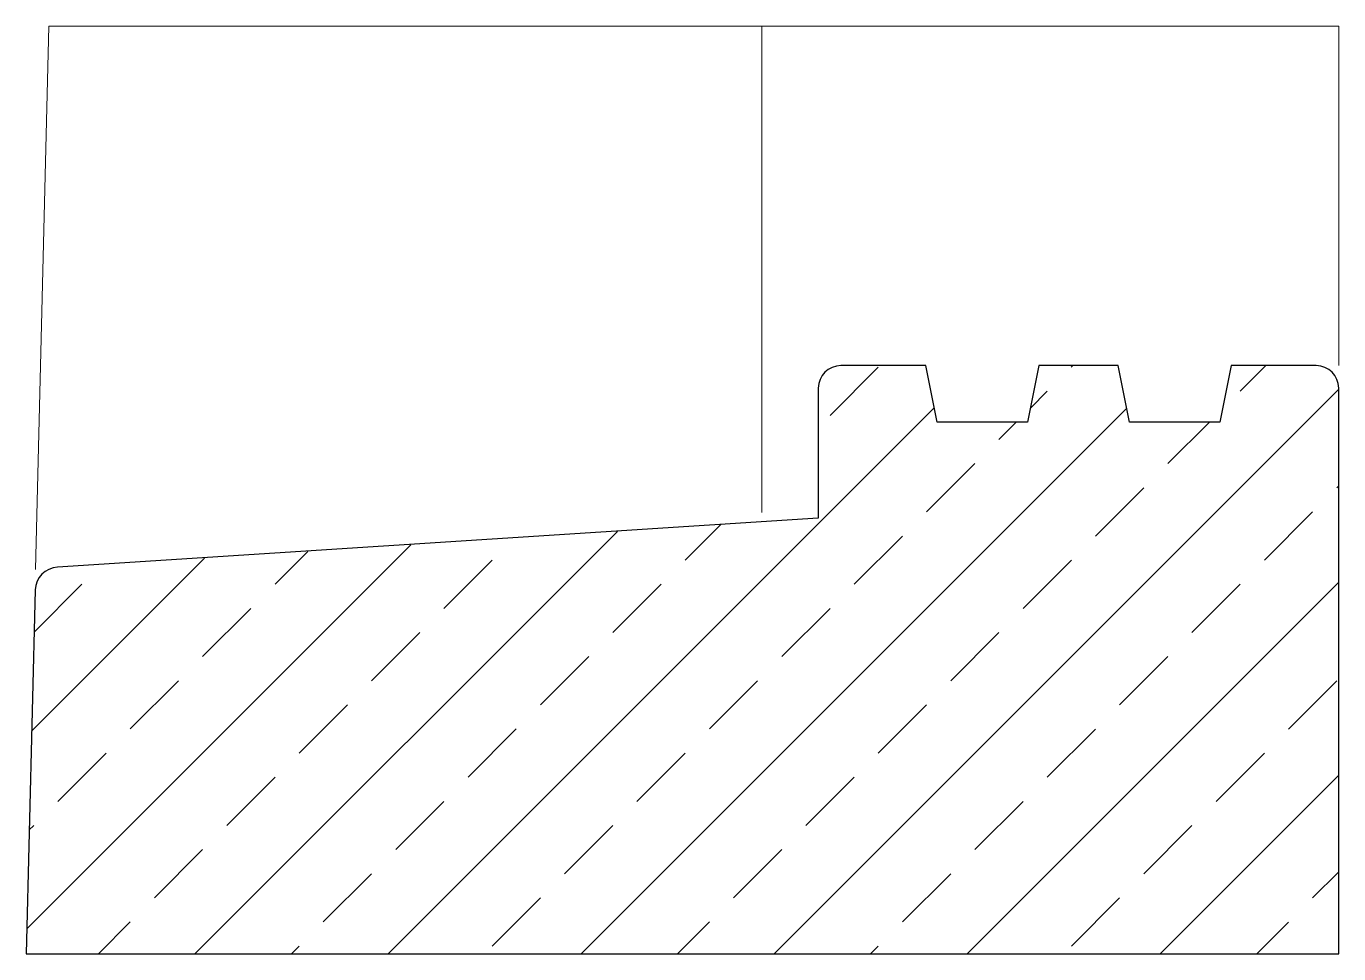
# Model space of a CAD drawing. Header units: metres. Extents: x -116 to 0, y -25 to 57.
import ezdxf

# ---------------------------------------------------------------- set-up
doc = ezdxf.new("R2010")
doc.units = ezdxf.units.M
doc.layers.add('A-DETL-GENF', color=92, linetype='Continuous', lineweight=18)

# ---------------------------------------------------------------- blocks, each defined once
blk = doc.blocks.new('31 holonite premax bi - breedte 114 sp 51-1522348-00_0 Basismaterialen')
at = {"layer": 'A-DETL-GENF', "lineweight": 13}
h = blk.add_hatch(dxfattribs=at)
h.set_pattern_fill('FP_61', color=256, style=0, pattern_type=2)
h.set_pattern_definition([(45, (11749.04, -1312.985), (-8.531243, 8.531243), []), (45, (11757.571, -1312.985), (-8.531243, 8.531243), [6.032, -3.016])])
h.paths.add_polyline_path([(-116, -25), (0, -25), (0, 25), (-0.07, 25.52), (-0.27, 26), (-0.59, 26.41), (-1, 26.73), (-1.48, 26.93), (-2, 27), (-9.5, 27), (-10.5, 22), (-18.5, 22), (-19.5, 27), (-26.5, 27), (-27.5, 22), (-35.5, 22), (-36.5, 27), (-44, 27), (-44.52, 26.93), (-45, 26.73), (-45.41, 26.41), (-45.73, 26), (-45.93, 25.52), (-46, 25), (-46, 13.5), (-113.75, 9.08), (-114.22, 8.87), (-114.62, 8.55), (-114.93, 8.15), (-115.13, 7.68), (-115.22, 7.18)])
at = {"layer": 'A-DETL-GENF'}
for p, q in [((-114, 57), (-115.17, 8.97)), ((0, 57), (-114, 57)), ((-51, 14), (-51, 57)), ((0, 27), (0, 57))]:
    blk.add_line(p, q, dxfattribs=at)
at = {"layer": 'A-DETL-GENF', "lineweight": 25}
for p, q in [((-36.5, 27), (-44, 27)), ((-35.5, 22), (-36.5, 27)), ((-26.5, 27), (-27.5, 22)), ((-19.5, 27), (-26.5, 27)), ((-18.5, 22), (-19.5, 27)), ((-9.5, 27), (-10.5, 22)), ((-2, 27), (-9.5, 27)), ((-46, 25), (-46, 13.5)), ((0, -25), (0, 25)), ((-27.5, 22), (-35.5, 22)), ((-10.5, 22), (-18.5, 22)), ((-46, 13.5), (-113.25, 9.17)), ((-115.22, 7.18), (-116, -25)), ((-116, -25), (0, -25))]:
    blk.add_line(p, q, dxfattribs=at)
for centre, radius, start, end in [((-44, 25), 2, 90, 180), ((-2, 25), 2, 0, 90), ((-113.13, 7.09), 2.08, 93.1568, 177.4887)]:
    blk.add_arc(centre, radius, start, end, dxfattribs=at)

msp = doc.modelspace()

# ---------------------------------------------------------------- block references
msp.add_blockref('31 holonite premax bi - breedte 114 sp 51-1522348-00_0 Basismaterialen', (0, 0))

doc.saveas('drawing.dxf')
